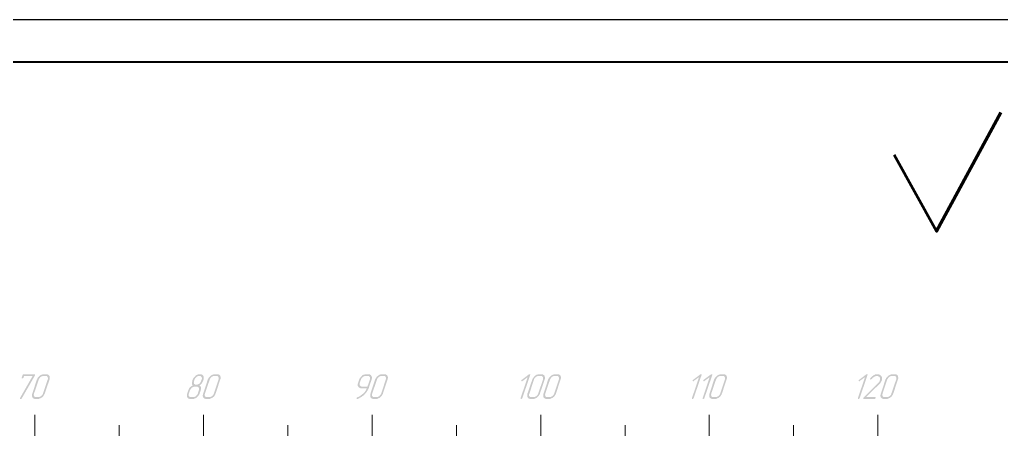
# Model space of a CAD drawing. Extents: x 346 to 4955, y 45 to 639.
# Drawn here: x 1756.4 to 1872.4, y 590 to 638.8 of the extents above; entities that cross this region are included whole.
import ezdxf

# ---------------------------------------------------------------- set-up
doc = ezdxf.new("R2010")
doc.units = 0
doc.header["$MEASUREMENT"] = 0
for name, color, linetype in [('KONTUR', 7, 'CONTINUOUS'), ('PDF _Геометрия', 7, 'CONTINUOUS'), ('PDF _Сплошная заливка', 7, 'CONTINUOUS')]:
    doc.layers.add(name, color=color, linetype=linetype)
doc.layers.add('Основная', color=7, linetype='CONTINUOUS', lineweight=40)

msp = doc.modelspace()

# ---------------------------------------------------------------- hatches: boundary and pattern name
at = {"layer": 'PDF _Сплошная заливка', "transparency": 33554559}
for points in [[(1758.19, 596.964), (1758.216, 596.939), (1758.216, 596.939), (1758.216, 596.913), (1758.216, 596.888), (1758.216, 596.863), (1758.216, 596.837), (1756.647, 594.103), (1756.647, 594.103), (1756.647, 594.103), (1756.621, 594.078), (1756.571, 594.053), (1756.545, 594.027), (1756.52, 594.027), (1756.495, 594.027), (1756.469, 594.053), (1756.444, 594.053), (1756.444, 594.078), (1756.444, 594.103), (1756.444, 594.129), (1756.444, 594.154), (1756.444, 594.154), (1757.937, 596.761), (1756.925, 596.761), (1756.849, 596.559), (1756.849, 596.559), (1756.849, 596.534), (1756.824, 596.508), (1756.798, 596.483), (1756.773, 596.458), (1756.748, 596.458), (1756.697, 596.458), (1756.697, 596.458), (1756.647, 596.458), (1756.647, 596.483), (1756.621, 596.508), (1756.621, 596.534), (1756.647, 596.559), (1756.748, 596.863), (1756.748, 596.888), (1756.748, 596.888), (1756.773, 596.913), (1756.798, 596.939), (1756.824, 596.964), (1756.849, 596.964), (1756.874, 596.964), (1758.165, 596.964)], [(1816.702, 596.964), (1816.727, 596.939), (1816.727, 596.939), (1816.727, 596.913), (1816.727, 596.863), (1815.791, 594.129), (1815.791, 594.129), (1815.791, 594.129), (1815.766, 594.078), (1815.74, 594.078), (1815.715, 594.053), (1815.69, 594.027), (1815.665, 594.027), (1815.639, 594.027), (1815.614, 594.053), (1815.589, 594.053), (1815.589, 594.078), (1815.589, 594.103), (1815.589, 594.129), (1816.424, 596.609), (1815.842, 596.179), (1815.816, 596.154), (1815.816, 596.154), (1815.791, 596.128), (1815.74, 596.128), (1815.74, 596.128), (1815.715, 596.128), (1815.715, 596.154), (1815.69, 596.154), (1815.69, 596.179), (1815.665, 596.179), (1815.665, 596.204), (1815.69, 596.23), (1815.69, 596.255), (1815.69, 596.255), (1815.715, 596.28), (1815.74, 596.306), (1816.576, 596.939), (1816.576, 596.939), (1816.601, 596.964), (1816.626, 596.964), (1816.652, 596.964), (1816.677, 596.964)], [(1836.948, 596.964), (1836.974, 596.939), (1836.974, 596.939), (1836.974, 596.913), (1836.974, 596.863), (1836.037, 594.129), (1836.037, 594.129), (1836.037, 594.129), (1836.012, 594.078), (1835.987, 594.078), (1835.961, 594.053), (1835.936, 594.027), (1835.911, 594.027), (1835.885, 594.027), (1835.86, 594.053), (1835.835, 594.053), (1835.835, 594.078), (1835.835, 594.103), (1835.835, 594.129), (1836.67, 596.609), (1836.063, 596.179), (1836.063, 596.154), (1836.037, 596.154), (1836.012, 596.128), (1835.987, 596.128), (1835.987, 596.128), (1835.961, 596.128), (1835.961, 596.154), (1835.936, 596.154), (1835.936, 596.179), (1835.911, 596.179), (1835.911, 596.204), (1835.936, 596.23), (1835.936, 596.255), (1835.936, 596.255), (1835.961, 596.28), (1835.987, 596.306), (1836.822, 596.939), (1836.822, 596.939), (1836.847, 596.964), (1836.872, 596.964), (1836.898, 596.964), (1836.923, 596.964)], [(1838.214, 596.964), (1838.239, 596.939), (1838.239, 596.939), (1838.239, 596.913), (1838.239, 596.863), (1837.303, 594.129), (1837.303, 594.129), (1837.303, 594.129), (1837.277, 594.078), (1837.252, 594.078), (1837.227, 594.053), (1837.201, 594.027), (1837.151, 594.027), (1837.151, 594.027), (1837.126, 594.053), (1837.1, 594.053), (1837.1, 594.078), (1837.1, 594.103), (1837.1, 594.129), (1837.935, 596.609), (1837.328, 596.179), (1837.328, 596.154), (1837.303, 596.154), (1837.277, 596.128), (1837.252, 596.128), (1837.252, 596.128), (1837.227, 596.128), (1837.201, 596.154), (1837.176, 596.154), (1837.176, 596.179), (1837.176, 596.179), (1837.176, 596.204), (1837.176, 596.23), (1837.176, 596.255), (1837.201, 596.255), (1837.201, 596.28), (1837.227, 596.306), (1838.087, 596.939), (1838.087, 596.939), (1838.113, 596.964), (1838.138, 596.964), (1838.163, 596.964), (1838.188, 596.964)], [(1856.562, 596.964), (1856.587, 596.939), (1856.587, 596.939), (1856.587, 596.913), (1856.587, 596.863), (1855.651, 594.129), (1855.651, 594.129), (1855.651, 594.129), (1855.626, 594.078), (1855.6, 594.078), (1855.575, 594.053), (1855.55, 594.027), (1855.524, 594.027), (1855.499, 594.027), (1855.474, 594.053), (1855.448, 594.053), (1855.448, 594.078), (1855.448, 594.103), (1855.448, 594.129), (1856.284, 596.609), (1855.676, 596.179), (1855.676, 596.154), (1855.651, 596.154), (1855.626, 596.128), (1855.6, 596.128), (1855.6, 596.128), (1855.575, 596.128), (1855.55, 596.154), (1855.55, 596.154), (1855.524, 596.179), (1855.524, 596.179), (1855.524, 596.204), (1855.524, 596.23), (1855.524, 596.255), (1855.55, 596.255), (1855.575, 596.28), (1855.6, 596.306), (1856.435, 596.939), (1856.435, 596.939), (1856.461, 596.964), (1856.486, 596.964), (1856.511, 596.964), (1856.537, 596.964)], [(1857.777, 596.964), (1857.853, 596.964), (1857.903, 596.939), (1857.979, 596.913), (1858.055, 596.888), (1858.131, 596.837), (1858.207, 596.761), (1858.207, 596.761), (1858.232, 596.736), (1858.258, 596.685), (1858.283, 596.635), (1858.308, 596.559), (1858.308, 596.458), (1858.308, 596.407), (1858.308, 596.356), (1858.308, 596.306), (1858.283, 596.255), (1858.283, 596.23), (1858.258, 596.204), (1858.258, 596.179), (1858.207, 596.128), (1858.182, 596.053), (1858.131, 595.977), (1858.08, 595.901), (1858.005, 595.825), (1856.41, 594.255), (1857.498, 594.255), (1857.524, 594.23), (1857.549, 594.23), (1857.549, 594.204), (1857.549, 594.179), (1857.549, 594.129), (1857.549, 594.129), (1857.549, 594.129), (1857.524, 594.103), (1857.524, 594.078), (1857.498, 594.078), (1857.473, 594.053), (1857.448, 594.027), (1857.397, 594.027), (1856.132, 594.027), (1856.106, 594.027), (1856.106, 594.053), (1856.081, 594.053), (1856.081, 594.078), (1856.081, 594.103), (1856.081, 594.154), (1856.081, 594.154), (1856.081, 594.154), (1856.106, 594.179), (1856.106, 594.204), (1857.853, 595.951), (1857.878, 595.951), (1857.878, 595.977), (1857.903, 596.002), (1857.954, 596.027), (1857.979, 596.078), (1858.005, 596.128), (1858.03, 596.204), (1858.055, 596.255), (1858.055, 596.255), (1858.08, 596.255), (1858.08, 596.28), (1858.08, 596.331), (1858.08, 596.382), (1858.08, 596.432), (1858.08, 596.483), (1858.055, 596.559), (1858.005, 596.609), (1858.005, 596.609), (1858.005, 596.635), (1857.954, 596.66), (1857.929, 596.685), (1857.878, 596.711), (1857.827, 596.736), (1857.751, 596.761), (1857.676, 596.761), (1857.65, 596.761), (1857.625, 596.761), (1857.6, 596.761), (1857.574, 596.736), (1857.473, 596.711), (1857.448, 596.685), (1857.397, 596.685), (1857.346, 596.66), (1857.296, 596.609), (1857.245, 596.559), (1857.195, 596.534), (1857.144, 596.458), (1857.093, 596.407), (1857.093, 596.407), (1857.068, 596.407), (1857.043, 596.382), (1857.018, 596.356), (1856.992, 596.331), (1856.967, 596.331), (1856.967, 596.331), (1856.916, 596.356), (1856.916, 596.356), (1856.891, 596.382), (1856.891, 596.407), (1856.891, 596.432), (1856.891, 596.432), (1856.891, 596.458), (1856.916, 596.483), (1856.916, 596.483), (1856.942, 596.483), (1856.942, 596.508), (1856.967, 596.559), (1857.018, 596.584), (1857.043, 596.635), (1857.093, 596.685), (1857.144, 596.736), (1857.22, 596.761), (1857.271, 596.812), (1857.346, 596.863), (1857.422, 596.888), (1857.473, 596.939), (1857.574, 596.964), (1857.65, 596.964), (1857.726, 596.964)]]:
    msp.add_hatch(color=256, dxfattribs=at).paths.add_polyline_path(points)
h = msp.add_hatch(color=256, dxfattribs=at)
h.paths.add_polyline_path([(1759.43, 596.761), (1759.203, 596.761), (1759.177, 596.761), (1759.127, 596.761), (1759.076, 596.736), (1759.026, 596.711), (1758.95, 596.685), (1758.899, 596.635), (1758.874, 596.635), (1758.874, 596.635), (1758.823, 596.584), (1758.798, 596.559), (1758.772, 596.508), (1758.722, 596.458), (1758.697, 596.407), (1758.671, 596.356), (1758.089, 594.66), (1758.089, 594.66), (1758.089, 594.635), (1758.089, 594.61), (1758.064, 594.559), (1758.064, 594.508), (1758.089, 594.458), (1758.089, 594.407), (1758.114, 594.356), (1758.114, 594.356), (1758.14, 594.356), (1758.14, 594.331), (1758.19, 594.306), (1758.216, 594.28), (1758.266, 594.255), (1758.317, 594.255), (1758.367, 594.255), (1758.621, 594.255), (1758.646, 594.255), (1758.697, 594.255), (1758.747, 594.28), (1758.798, 594.306), (1758.848, 594.331), (1758.924, 594.356), (1758.924, 594.382), (1758.95, 594.382), (1758.975, 594.407), (1759.026, 594.458), (1759.051, 594.508), (1759.076, 594.534), (1759.127, 594.61), (1759.152, 594.66), (1759.709, 596.356), (1759.734, 596.356), (1759.734, 596.382), (1759.734, 596.407), (1759.734, 596.458), (1759.734, 596.483), (1759.734, 596.534), (1759.709, 596.584), (1759.684, 596.635), (1759.684, 596.66), (1759.684, 596.66), (1759.658, 596.685), (1759.633, 596.711), (1759.608, 596.736), (1759.557, 596.736), (1759.506, 596.761)], flags=0)
h.paths.add_polyline_path([(1759.557, 596.964), (1759.608, 596.964), (1759.658, 596.939), (1759.709, 596.939), (1759.785, 596.888), (1759.835, 596.863), (1759.886, 596.787), (1759.886, 596.787), (1759.911, 596.761), (1759.937, 596.711), (1759.937, 596.66), (1759.962, 596.609), (1759.962, 596.534), (1759.962, 596.432), (1759.937, 596.407), (1759.937, 596.356), (1759.354, 594.66), (1759.354, 594.66), (1759.354, 594.66), (1759.354, 594.635), (1759.329, 594.61), (1759.304, 594.559), (1759.279, 594.508), (1759.228, 594.432), (1759.177, 594.356), (1759.101, 594.28), (1759.026, 594.23), (1759.026, 594.23), (1759, 594.204), (1759, 594.204), (1758.975, 594.179), (1758.924, 594.154), (1758.848, 594.129), (1758.772, 594.103), (1758.697, 594.053), (1758.595, 594.053), (1758.519, 594.027), (1758.292, 594.027), (1758.266, 594.027), (1758.216, 594.053), (1758.165, 594.053), (1758.089, 594.078), (1758.039, 594.103), (1757.963, 594.154), (1757.912, 594.23), (1757.912, 594.23), (1757.887, 594.255), (1757.887, 594.28), (1757.861, 594.331), (1757.861, 594.407), (1757.861, 594.483), (1757.861, 594.559), (1757.861, 594.61), (1757.887, 594.66), (1758.443, 596.356), (1758.443, 596.356), (1758.469, 596.356), (1758.469, 596.382), (1758.469, 596.382), (1758.494, 596.432), (1758.519, 596.508), (1758.57, 596.559), (1758.621, 596.635), (1758.697, 596.711), (1758.798, 596.787), (1758.798, 596.787), (1758.798, 596.787), (1758.823, 596.812), (1758.823, 596.812), (1758.874, 596.837), (1758.95, 596.888), (1759.026, 596.913), (1759.101, 596.939), (1759.203, 596.964), (1759.304, 596.964), (1759.532, 596.964)], flags=0)
h = msp.add_hatch(color=256, dxfattribs=at)
h.paths.add_polyline_path([(1777.627, 596.761), (1777.602, 596.761), (1777.576, 596.761), (1777.526, 596.761), (1777.475, 596.736), (1777.424, 596.711), (1777.348, 596.685), (1777.298, 596.635), (1777.298, 596.635), (1777.272, 596.635), (1777.247, 596.584), (1777.197, 596.559), (1777.171, 596.508), (1777.121, 596.458), (1777.095, 596.407), (1777.07, 596.356), (1776.994, 596.128), (1776.994, 596.128), (1776.994, 596.103), (1776.994, 596.078), (1776.994, 596.027), (1776.969, 595.977), (1776.994, 595.926), (1776.994, 595.875), (1777.019, 595.825), (1777.019, 595.825), (1777.045, 595.825), (1777.045, 595.799), (1777.095, 595.774), (1777.121, 595.749), (1777.171, 595.723), (1777.222, 595.723), (1777.272, 595.723), (1777.298, 595.723), (1777.348, 595.723), (1777.374, 595.723), (1777.424, 595.749), (1777.5, 595.774), (1777.551, 595.799), (1777.602, 595.825), (1777.627, 595.85), (1777.652, 595.85), (1777.677, 595.875), (1777.703, 595.926), (1777.728, 595.951), (1777.779, 596.002), (1777.804, 596.078), (1777.829, 596.128), (1777.905, 596.356), (1777.905, 596.356), (1777.931, 596.382), (1777.931, 596.407), (1777.931, 596.458), (1777.931, 596.508), (1777.931, 596.559), (1777.905, 596.609), (1777.88, 596.635), (1777.88, 596.66), (1777.88, 596.66), (1777.855, 596.685), (1777.829, 596.711), (1777.779, 596.736), (1777.753, 596.736), (1777.703, 596.761)], flags=0)
h.paths.add_polyline_path([(1777.298, 595.496), (1777.07, 595.496), (1777.045, 595.496), (1776.994, 595.496), (1776.943, 595.47), (1776.893, 595.445), (1776.817, 595.42), (1776.766, 595.369), (1776.766, 595.369), (1776.741, 595.369), (1776.716, 595.318), (1776.665, 595.293), (1776.64, 595.242), (1776.589, 595.192), (1776.564, 595.141), (1776.539, 595.091), (1776.387, 594.66), (1776.387, 594.66), (1776.387, 594.635), (1776.387, 594.61), (1776.387, 594.559), (1776.387, 594.508), (1776.387, 594.458), (1776.387, 594.407), (1776.412, 594.356), (1776.412, 594.356), (1776.437, 594.356), (1776.463, 594.331), (1776.488, 594.306), (1776.513, 594.28), (1776.564, 594.255), (1776.615, 594.255), (1776.665, 594.255), (1776.918, 594.255), (1776.943, 594.255), (1776.994, 594.255), (1777.045, 594.28), (1777.095, 594.306), (1777.171, 594.331), (1777.222, 594.356), (1777.222, 594.382), (1777.247, 594.382), (1777.272, 594.407), (1777.298, 594.458), (1777.348, 594.508), (1777.374, 594.534), (1777.424, 594.61), (1777.45, 594.66), (1777.576, 595.091), (1777.602, 595.091), (1777.602, 595.116), (1777.602, 595.141), (1777.602, 595.192), (1777.602, 595.217), (1777.602, 595.268), (1777.576, 595.318), (1777.551, 595.369), (1777.551, 595.394), (1777.551, 595.394), (1777.526, 595.42), (1777.5, 595.445), (1777.475, 595.47), (1777.424, 595.47), (1777.374, 595.496)], flags=0)
h.paths.add_polyline_path([(1777.753, 596.964), (1777.804, 596.964), (1777.855, 596.939), (1777.905, 596.939), (1777.981, 596.888), (1778.032, 596.863), (1778.082, 596.787), (1778.082, 596.787), (1778.108, 596.761), (1778.133, 596.711), (1778.133, 596.66), (1778.158, 596.609), (1778.158, 596.534), (1778.158, 596.432), (1778.133, 596.407), (1778.133, 596.356), (1778.057, 596.128), (1778.057, 596.128), (1778.032, 596.128), (1778.032, 596.103), (1778.032, 596.078), (1778.006, 596.027), (1777.956, 595.951), (1777.905, 595.875), (1777.829, 595.799), (1777.753, 595.723), (1777.652, 595.647), (1777.652, 595.647), (1777.677, 595.622), (1777.703, 595.597), (1777.728, 595.572), (1777.753, 595.546), (1777.779, 595.496), (1777.804, 595.47), (1777.829, 595.42), (1777.829, 595.394), (1777.829, 595.394), (1777.829, 595.344), (1777.829, 595.318), (1777.829, 595.268), (1777.829, 595.217), (1777.804, 595.141), (1777.804, 595.091), (1777.652, 594.66), (1777.652, 594.66), (1777.652, 594.66), (1777.652, 594.635), (1777.627, 594.61), (1777.627, 594.559), (1777.576, 594.508), (1777.526, 594.432), (1777.475, 594.356), (1777.399, 594.28), (1777.323, 594.23), (1777.323, 594.23), (1777.298, 594.204), (1777.298, 594.204), (1777.272, 594.179), (1777.222, 594.154), (1777.171, 594.129), (1777.095, 594.103), (1776.994, 594.053), (1776.918, 594.053), (1776.817, 594.027), (1776.589, 594.027), (1776.564, 594.027), (1776.513, 594.053), (1776.463, 594.053), (1776.387, 594.078), (1776.336, 594.103), (1776.285, 594.154), (1776.21, 594.23), (1776.21, 594.23), (1776.21, 594.255), (1776.184, 594.28), (1776.159, 594.331), (1776.159, 594.407), (1776.159, 594.483), (1776.159, 594.559), (1776.159, 594.61), (1776.184, 594.66), (1776.336, 595.091), (1776.336, 595.091), (1776.336, 595.116), (1776.361, 595.141), (1776.387, 595.192), (1776.412, 595.242), (1776.437, 595.293), (1776.488, 595.344), (1776.513, 595.42), (1776.539, 595.42), (1776.539, 595.445), (1776.589, 595.47), (1776.615, 595.496), (1776.665, 595.521), (1776.716, 595.572), (1776.792, 595.597), (1776.842, 595.647), (1776.842, 595.647), (1776.842, 595.673), (1776.817, 595.698), (1776.792, 595.723), (1776.766, 595.774), (1776.766, 595.825), (1776.766, 595.901), (1776.766, 595.951), (1776.766, 595.977), (1776.766, 595.977), (1776.766, 596.002), (1776.766, 596.053), (1776.792, 596.103), (1776.792, 596.179), (1776.817, 596.255), (1776.868, 596.356), (1776.868, 596.356), (1776.868, 596.356), (1776.868, 596.382), (1776.893, 596.382), (1776.893, 596.432), (1776.943, 596.508), (1776.994, 596.559), (1777.045, 596.635), (1777.121, 596.711), (1777.197, 596.787), (1777.197, 596.787), (1777.197, 596.812), (1777.222, 596.812), (1777.247, 596.812), (1777.298, 596.863), (1777.348, 596.888), (1777.424, 596.913), (1777.526, 596.939), (1777.602, 596.964), (1777.703, 596.964), (1777.728, 596.964)], flags=0)
h = msp.add_hatch(color=256, dxfattribs=at)
h.paths.add_polyline_path([(1779.626, 596.761), (1779.398, 596.761), (1779.348, 596.761), (1779.322, 596.761), (1779.246, 596.736), (1779.196, 596.711), (1779.145, 596.685), (1779.069, 596.635), (1779.069, 596.635), (1779.044, 596.635), (1779.019, 596.584), (1778.993, 596.559), (1778.943, 596.508), (1778.918, 596.458), (1778.892, 596.407), (1778.867, 596.356), (1778.285, 594.66), (1778.285, 594.66), (1778.285, 594.635), (1778.259, 594.61), (1778.259, 594.559), (1778.259, 594.508), (1778.259, 594.458), (1778.285, 594.407), (1778.31, 594.356), (1778.31, 594.356), (1778.31, 594.356), (1778.335, 594.331), (1778.361, 594.306), (1778.411, 594.28), (1778.462, 594.255), (1778.487, 594.255), (1778.563, 594.255), (1778.791, 594.255), (1778.842, 594.255), (1778.892, 594.255), (1778.943, 594.28), (1778.993, 594.306), (1779.044, 594.331), (1779.12, 594.356), (1779.12, 594.382), (1779.145, 594.382), (1779.171, 594.407), (1779.196, 594.458), (1779.246, 594.508), (1779.272, 594.534), (1779.322, 594.61), (1779.348, 594.66), (1779.905, 596.356), (1779.905, 596.356), (1779.905, 596.382), (1779.93, 596.407), (1779.93, 596.458), (1779.93, 596.483), (1779.93, 596.534), (1779.905, 596.584), (1779.879, 596.635), (1779.879, 596.66), (1779.879, 596.66), (1779.854, 596.685), (1779.829, 596.711), (1779.778, 596.736), (1779.753, 596.736), (1779.677, 596.761)], flags=0)
h.paths.add_polyline_path([(1779.753, 596.964), (1779.778, 596.964), (1779.854, 596.939), (1779.905, 596.939), (1779.98, 596.888), (1780.031, 596.863), (1780.082, 596.787), (1780.082, 596.787), (1780.107, 596.761), (1780.107, 596.711), (1780.132, 596.66), (1780.158, 596.609), (1780.158, 596.534), (1780.132, 596.432), (1780.132, 596.407), (1780.107, 596.356), (1779.55, 594.66), (1779.55, 594.66), (1779.55, 594.66), (1779.525, 594.635), (1779.525, 594.61), (1779.5, 594.559), (1779.474, 594.508), (1779.424, 594.432), (1779.373, 594.356), (1779.297, 594.28), (1779.196, 594.23), (1779.196, 594.23), (1779.196, 594.204), (1779.196, 594.204), (1779.171, 594.179), (1779.12, 594.154), (1779.044, 594.129), (1778.968, 594.103), (1778.892, 594.053), (1778.791, 594.053), (1778.69, 594.027), (1778.487, 594.027), (1778.462, 594.027), (1778.411, 594.053), (1778.335, 594.053), (1778.285, 594.078), (1778.209, 594.103), (1778.158, 594.154), (1778.108, 594.23), (1778.108, 594.23), (1778.082, 594.255), (1778.082, 594.28), (1778.057, 594.331), (1778.032, 594.407), (1778.032, 594.483), (1778.057, 594.559), (1778.057, 594.61), (1778.082, 594.66), (1778.639, 596.356), (1778.639, 596.356), (1778.639, 596.356), (1778.664, 596.382), (1778.664, 596.382), (1778.69, 596.432), (1778.715, 596.508), (1778.766, 596.559), (1778.816, 596.635), (1778.892, 596.711), (1778.968, 596.787), (1778.993, 596.787), (1778.993, 596.787), (1778.993, 596.812), (1779.019, 596.812), (1779.069, 596.837), (1779.145, 596.888), (1779.221, 596.913), (1779.297, 596.939), (1779.398, 596.964), (1779.5, 596.964), (1779.727, 596.964)], flags=0)
h = msp.add_hatch(color=256, dxfattribs=at)
h.paths.add_polyline_path([(1797.519, 596.761), (1797.266, 596.761), (1797.24, 596.761), (1797.19, 596.761), (1797.139, 596.736), (1797.089, 596.711), (1797.013, 596.685), (1796.962, 596.635), (1796.962, 596.635), (1796.937, 596.635), (1796.911, 596.584), (1796.861, 596.559), (1796.835, 596.508), (1796.785, 596.458), (1796.76, 596.407), (1796.734, 596.356), (1796.582, 595.926), (1796.582, 595.926), (1796.582, 595.901), (1796.582, 595.875), (1796.582, 595.825), (1796.582, 595.774), (1796.582, 595.723), (1796.582, 595.673), (1796.608, 595.622), (1796.608, 595.622), (1796.633, 595.597), (1796.658, 595.597), (1796.684, 595.572), (1796.709, 595.546), (1796.76, 595.521), (1796.81, 595.496), (1796.861, 595.496), (1797.493, 595.496), (1797.797, 596.356), (1797.797, 596.356), (1797.797, 596.382), (1797.797, 596.407), (1797.797, 596.458), (1797.797, 596.483), (1797.797, 596.534), (1797.797, 596.584), (1797.772, 596.635), (1797.747, 596.66), (1797.747, 596.66), (1797.721, 596.685), (1797.696, 596.711), (1797.671, 596.736), (1797.62, 596.736), (1797.569, 596.761)], flags=0)
h.paths.add_polyline_path([(1797.62, 596.964), (1797.671, 596.964), (1797.721, 596.939), (1797.797, 596.939), (1797.848, 596.888), (1797.898, 596.863), (1797.949, 596.787), (1797.974, 596.787), (1797.974, 596.761), (1798, 596.711), (1798, 596.66), (1798.025, 596.609), (1798.025, 596.534), (1798.025, 596.432), (1798, 596.407), (1798, 596.356), (1797.671, 595.42), (1797.671, 595.394), (1797.671, 595.394), (1797.671, 595.369), (1797.645, 595.318), (1797.645, 595.293), (1797.62, 595.242), (1797.595, 595.192), (1797.544, 595.141), (1797.493, 595.015), (1797.392, 594.863), (1797.291, 594.736), (1797.215, 594.66), (1797.164, 594.584), (1797.139, 594.584), (1797.139, 594.559), (1797.114, 594.534), (1797.089, 594.508), (1797.063, 594.483), (1797.013, 594.458), (1796.962, 594.407), (1796.911, 594.382), (1796.835, 594.331), (1796.785, 594.28), (1796.633, 594.204), (1796.481, 594.103), (1796.405, 594.078), (1796.304, 594.027), (1796.279, 594.027), (1796.253, 594.027), (1796.253, 594.027), (1796.203, 594.053), (1796.203, 594.053), (1796.203, 594.078), (1796.203, 594.103), (1796.203, 594.129), (1796.203, 594.154), (1796.203, 594.154), (1796.203, 594.179), (1796.253, 594.204), (1796.279, 594.23), (1796.304, 594.23), (1796.304, 594.23), (1796.304, 594.23), (1796.329, 594.255), (1796.329, 594.255), (1796.355, 594.255), (1796.38, 594.28), (1796.431, 594.28), (1796.456, 594.306), (1796.456, 594.306), (1796.481, 594.306), (1796.481, 594.306), (1796.506, 594.331), (1796.557, 594.356), (1796.582, 594.356), (1796.658, 594.407), (1796.734, 594.483), (1796.835, 594.534), (1796.937, 594.635), (1797.038, 594.711), (1797.038, 594.711), (1797.038, 594.736), (1797.063, 594.736), (1797.089, 594.761), (1797.139, 594.812), (1797.19, 594.888), (1797.24, 594.964), (1797.316, 595.065), (1797.367, 595.192), (1797.418, 595.293), (1796.785, 595.293), (1796.76, 595.293), (1796.709, 595.293), (1796.658, 595.318), (1796.582, 595.344), (1796.532, 595.369), (1796.456, 595.42), (1796.405, 595.47), (1796.405, 595.496), (1796.405, 595.521), (1796.38, 595.546), (1796.355, 595.597), (1796.355, 595.673), (1796.355, 595.749), (1796.355, 595.825), (1796.38, 595.926), (1796.532, 596.356), (1796.532, 596.356), (1796.532, 596.356), (1796.532, 596.382), (1796.532, 596.382), (1796.557, 596.432), (1796.608, 596.508), (1796.658, 596.559), (1796.709, 596.635), (1796.785, 596.711), (1796.861, 596.787), (1796.861, 596.787), (1796.861, 596.812), (1796.886, 596.812), (1796.911, 596.812), (1796.962, 596.863), (1797.013, 596.888), (1797.089, 596.913), (1797.19, 596.939), (1797.266, 596.964), (1797.367, 596.964), (1797.595, 596.964)], flags=0)
h = msp.add_hatch(color=256, dxfattribs=at)
h.paths.add_polyline_path([(1799.392, 596.761), (1799.164, 596.761), (1799.113, 596.761), (1799.088, 596.761), (1799.037, 596.736), (1798.961, 596.711), (1798.911, 596.685), (1798.86, 596.635), (1798.835, 596.635), (1798.835, 596.635), (1798.784, 596.584), (1798.759, 596.559), (1798.734, 596.508), (1798.683, 596.458), (1798.658, 596.407), (1798.632, 596.356), (1798.05, 594.66), (1798.05, 594.66), (1798.05, 594.635), (1798.05, 594.61), (1798.025, 594.559), (1798.025, 594.508), (1798.05, 594.458), (1798.05, 594.407), (1798.076, 594.356), (1798.076, 594.356), (1798.101, 594.356), (1798.101, 594.331), (1798.151, 594.306), (1798.177, 594.28), (1798.227, 594.255), (1798.278, 594.255), (1798.329, 594.255), (1798.582, 594.255), (1798.607, 594.255), (1798.658, 594.255), (1798.708, 594.28), (1798.759, 594.306), (1798.809, 594.331), (1798.885, 594.356), (1798.885, 594.382), (1798.911, 594.382), (1798.936, 594.407), (1798.961, 594.458), (1799.012, 594.508), (1799.037, 594.534), (1799.088, 594.61), (1799.113, 594.66), (1799.67, 596.356), (1799.67, 596.356), (1799.695, 596.382), (1799.695, 596.407), (1799.695, 596.458), (1799.695, 596.483), (1799.695, 596.534), (1799.67, 596.584), (1799.645, 596.635), (1799.645, 596.66), (1799.645, 596.66), (1799.619, 596.685), (1799.594, 596.711), (1799.569, 596.736), (1799.518, 596.736), (1799.467, 596.761)], flags=0)
h.paths.add_polyline_path([(1799.518, 596.964), (1799.569, 596.964), (1799.619, 596.939), (1799.67, 596.939), (1799.746, 596.888), (1799.797, 596.863), (1799.847, 596.787), (1799.847, 596.787), (1799.872, 596.761), (1799.872, 596.711), (1799.898, 596.66), (1799.923, 596.609), (1799.923, 596.534), (1799.898, 596.432), (1799.898, 596.407), (1799.872, 596.356), (1799.316, 594.66), (1799.316, 594.66), (1799.316, 594.66), (1799.316, 594.635), (1799.29, 594.61), (1799.265, 594.559), (1799.24, 594.508), (1799.189, 594.432), (1799.138, 594.356), (1799.063, 594.28), (1798.987, 594.23), (1798.961, 594.23), (1798.961, 594.204), (1798.961, 594.204), (1798.936, 594.179), (1798.885, 594.154), (1798.809, 594.129), (1798.734, 594.103), (1798.658, 594.053), (1798.556, 594.053), (1798.455, 594.027), (1798.253, 594.027), (1798.227, 594.027), (1798.177, 594.053), (1798.126, 594.053), (1798.05, 594.078), (1798, 594.103), (1797.924, 594.154), (1797.873, 594.23), (1797.873, 594.23), (1797.848, 594.255), (1797.848, 594.28), (1797.822, 594.331), (1797.822, 594.407), (1797.822, 594.483), (1797.822, 594.559), (1797.822, 594.61), (1797.848, 594.66), (1798.404, 596.356), (1798.404, 596.356), (1798.404, 596.356), (1798.43, 596.382), (1798.43, 596.382), (1798.455, 596.432), (1798.48, 596.508), (1798.531, 596.559), (1798.582, 596.635), (1798.658, 596.711), (1798.759, 596.787), (1798.759, 596.787), (1798.759, 596.787), (1798.784, 596.812), (1798.784, 596.812), (1798.835, 596.837), (1798.911, 596.888), (1798.987, 596.913), (1799.063, 596.939), (1799.164, 596.964), (1799.265, 596.964), (1799.493, 596.964)], flags=0)
h = msp.add_hatch(color=256, dxfattribs=at)
h.paths.add_polyline_path([(1817.968, 596.761), (1817.714, 596.761), (1817.689, 596.761), (1817.639, 596.761), (1817.588, 596.736), (1817.537, 596.711), (1817.461, 596.685), (1817.411, 596.635), (1817.411, 596.635), (1817.385, 596.635), (1817.36, 596.584), (1817.309, 596.559), (1817.284, 596.508), (1817.234, 596.458), (1817.208, 596.407), (1817.183, 596.356), (1816.626, 594.66), (1816.626, 594.66), (1816.601, 594.635), (1816.601, 594.61), (1816.601, 594.559), (1816.601, 594.508), (1816.601, 594.458), (1816.601, 594.407), (1816.626, 594.356), (1816.626, 594.356), (1816.652, 594.356), (1816.677, 594.331), (1816.702, 594.306), (1816.727, 594.28), (1816.778, 594.255), (1816.829, 594.255), (1816.879, 594.255), (1817.132, 594.255), (1817.158, 594.255), (1817.208, 594.255), (1817.259, 594.28), (1817.309, 594.306), (1817.385, 594.331), (1817.436, 594.356), (1817.436, 594.382), (1817.461, 594.382), (1817.487, 594.407), (1817.537, 594.458), (1817.563, 594.508), (1817.613, 594.534), (1817.639, 594.61), (1817.664, 594.66), (1818.246, 596.356), (1818.246, 596.356), (1818.246, 596.382), (1818.246, 596.407), (1818.246, 596.458), (1818.246, 596.483), (1818.246, 596.534), (1818.246, 596.584), (1818.221, 596.635), (1818.195, 596.66), (1818.195, 596.66), (1818.17, 596.685), (1818.145, 596.711), (1818.119, 596.736), (1818.069, 596.736), (1818.018, 596.761)], flags=0)
h.paths.add_polyline_path([(1818.069, 596.964), (1818.119, 596.964), (1818.17, 596.939), (1818.246, 596.939), (1818.296, 596.888), (1818.347, 596.863), (1818.398, 596.787), (1818.423, 596.787), (1818.423, 596.761), (1818.448, 596.711), (1818.448, 596.66), (1818.474, 596.609), (1818.474, 596.534), (1818.474, 596.432), (1818.448, 596.407), (1818.448, 596.356), (1817.866, 594.66), (1817.866, 594.66), (1817.866, 594.66), (1817.866, 594.635), (1817.841, 594.61), (1817.841, 594.559), (1817.79, 594.508), (1817.765, 594.432), (1817.689, 594.356), (1817.613, 594.28), (1817.537, 594.23), (1817.537, 594.23), (1817.537, 594.204), (1817.512, 594.204), (1817.487, 594.179), (1817.436, 594.154), (1817.385, 594.129), (1817.309, 594.103), (1817.208, 594.053), (1817.132, 594.053), (1817.031, 594.027), (1816.803, 594.027), (1816.778, 594.027), (1816.727, 594.053), (1816.677, 594.053), (1816.601, 594.078), (1816.55, 594.103), (1816.5, 594.154), (1816.424, 594.23), (1816.424, 594.23), (1816.424, 594.255), (1816.398, 594.28), (1816.373, 594.331), (1816.373, 594.407), (1816.373, 594.483), (1816.373, 594.559), (1816.373, 594.61), (1816.398, 594.66), (1816.981, 596.356), (1816.981, 596.356), (1816.981, 596.356), (1816.981, 596.382), (1816.981, 596.382), (1817.006, 596.432), (1817.056, 596.508), (1817.107, 596.559), (1817.158, 596.635), (1817.234, 596.711), (1817.309, 596.787), (1817.309, 596.787), (1817.309, 596.787), (1817.335, 596.812), (1817.36, 596.812), (1817.411, 596.837), (1817.461, 596.888), (1817.537, 596.913), (1817.639, 596.939), (1817.714, 596.964), (1817.816, 596.964), (1818.043, 596.964)], flags=0)
h = msp.add_hatch(color=256, dxfattribs=at)
h.paths.add_polyline_path([(1819.84, 596.761), (1819.612, 596.761), (1819.562, 596.761), (1819.537, 596.761), (1819.486, 596.736), (1819.41, 596.711), (1819.359, 596.685), (1819.283, 596.635), (1819.283, 596.635), (1819.283, 596.635), (1819.233, 596.584), (1819.208, 596.559), (1819.182, 596.508), (1819.132, 596.458), (1819.106, 596.407), (1819.081, 596.356), (1818.499, 594.66), (1818.499, 594.66), (1818.499, 594.635), (1818.499, 594.61), (1818.474, 594.559), (1818.474, 594.508), (1818.499, 594.458), (1818.499, 594.407), (1818.524, 594.356), (1818.524, 594.356), (1818.55, 594.356), (1818.55, 594.331), (1818.575, 594.306), (1818.626, 594.28), (1818.676, 594.255), (1818.727, 594.255), (1818.777, 594.255), (1819.03, 594.255), (1819.056, 594.255), (1819.106, 594.255), (1819.157, 594.28), (1819.208, 594.306), (1819.258, 594.331), (1819.334, 594.356), (1819.334, 594.382), (1819.359, 594.382), (1819.385, 594.407), (1819.41, 594.458), (1819.461, 594.508), (1819.486, 594.534), (1819.537, 594.61), (1819.562, 594.66), (1820.119, 596.356), (1820.119, 596.356), (1820.144, 596.382), (1820.144, 596.407), (1820.144, 596.458), (1820.144, 596.483), (1820.144, 596.534), (1820.119, 596.584), (1820.093, 596.635), (1820.093, 596.66), (1820.093, 596.66), (1820.068, 596.685), (1820.043, 596.711), (1820.017, 596.736), (1819.967, 596.736), (1819.916, 596.761)], flags=0)
h.paths.add_polyline_path([(1819.967, 596.964), (1820.017, 596.964), (1820.068, 596.939), (1820.119, 596.939), (1820.195, 596.888), (1820.245, 596.863), (1820.296, 596.787), (1820.296, 596.787), (1820.321, 596.761), (1820.321, 596.711), (1820.346, 596.66), (1820.372, 596.609), (1820.372, 596.534), (1820.346, 596.432), (1820.346, 596.407), (1820.321, 596.356), (1819.764, 594.66), (1819.764, 594.66), (1819.764, 594.66), (1819.764, 594.635), (1819.739, 594.61), (1819.714, 594.559), (1819.688, 594.508), (1819.638, 594.432), (1819.587, 594.356), (1819.511, 594.28), (1819.435, 594.23), (1819.41, 594.23), (1819.41, 594.204), (1819.41, 594.204), (1819.385, 594.179), (1819.334, 594.154), (1819.258, 594.129), (1819.182, 594.103), (1819.106, 594.053), (1819.005, 594.053), (1818.904, 594.027), (1818.701, 594.027), (1818.676, 594.027), (1818.626, 594.053), (1818.55, 594.053), (1818.499, 594.078), (1818.448, 594.103), (1818.372, 594.154), (1818.322, 594.23), (1818.322, 594.23), (1818.296, 594.255), (1818.296, 594.28), (1818.271, 594.331), (1818.271, 594.407), (1818.271, 594.483), (1818.271, 594.559), (1818.271, 594.61), (1818.296, 594.66), (1818.853, 596.356), (1818.853, 596.356), (1818.853, 596.356), (1818.879, 596.382), (1818.879, 596.382), (1818.904, 596.432), (1818.929, 596.508), (1818.98, 596.559), (1819.03, 596.635), (1819.106, 596.711), (1819.208, 596.787), (1819.208, 596.787), (1819.208, 596.787), (1819.233, 596.812), (1819.233, 596.812), (1819.283, 596.837), (1819.359, 596.888), (1819.435, 596.913), (1819.511, 596.939), (1819.612, 596.964), (1819.714, 596.964), (1819.942, 596.964)], flags=0)
h = msp.add_hatch(color=256, dxfattribs=at)
h.paths.add_polyline_path([(1839.454, 596.761), (1839.226, 596.761), (1839.175, 596.761), (1839.15, 596.761), (1839.1, 596.736), (1839.024, 596.711), (1838.973, 596.685), (1838.897, 596.635), (1838.897, 596.635), (1838.872, 596.635), (1838.847, 596.584), (1838.821, 596.559), (1838.796, 596.508), (1838.745, 596.458), (1838.72, 596.407), (1838.695, 596.356), (1838.113, 594.66), (1838.113, 594.66), (1838.113, 594.635), (1838.113, 594.61), (1838.087, 594.559), (1838.087, 594.508), (1838.113, 594.458), (1838.113, 594.407), (1838.138, 594.356), (1838.138, 594.356), (1838.138, 594.356), (1838.163, 594.331), (1838.188, 594.306), (1838.239, 594.28), (1838.29, 594.255), (1838.34, 594.255), (1838.391, 594.255), (1838.619, 594.255), (1838.669, 594.255), (1838.72, 594.255), (1838.771, 594.28), (1838.821, 594.306), (1838.872, 594.331), (1838.948, 594.356), (1838.948, 594.382), (1838.973, 594.382), (1838.998, 594.407), (1839.024, 594.458), (1839.074, 594.508), (1839.1, 594.534), (1839.15, 594.61), (1839.175, 594.66), (1839.732, 596.356), (1839.732, 596.356), (1839.758, 596.382), (1839.758, 596.407), (1839.758, 596.458), (1839.758, 596.483), (1839.758, 596.534), (1839.732, 596.584), (1839.707, 596.635), (1839.707, 596.66), (1839.707, 596.66), (1839.682, 596.685), (1839.656, 596.711), (1839.606, 596.736), (1839.58, 596.736), (1839.53, 596.761)], flags=0)
h.paths.add_polyline_path([(1839.58, 596.964), (1839.606, 596.964), (1839.682, 596.939), (1839.732, 596.939), (1839.808, 596.888), (1839.859, 596.863), (1839.909, 596.787), (1839.909, 596.787), (1839.935, 596.761), (1839.935, 596.711), (1839.96, 596.66), (1839.985, 596.609), (1839.985, 596.534), (1839.96, 596.432), (1839.96, 596.407), (1839.935, 596.356), (1839.378, 594.66), (1839.378, 594.66), (1839.378, 594.66), (1839.353, 594.635), (1839.353, 594.61), (1839.327, 594.559), (1839.302, 594.508), (1839.251, 594.432), (1839.201, 594.356), (1839.125, 594.28), (1839.049, 594.23), (1839.024, 594.23), (1839.024, 594.204), (1839.024, 594.204), (1838.998, 594.179), (1838.948, 594.154), (1838.872, 594.129), (1838.796, 594.103), (1838.72, 594.053), (1838.619, 594.053), (1838.517, 594.027), (1838.315, 594.027), (1838.29, 594.027), (1838.239, 594.053), (1838.163, 594.053), (1838.113, 594.078), (1838.062, 594.103), (1837.986, 594.154), (1837.935, 594.23), (1837.935, 594.23), (1837.91, 594.255), (1837.91, 594.28), (1837.885, 594.331), (1837.885, 594.407), (1837.885, 594.483), (1837.885, 594.559), (1837.885, 594.61), (1837.91, 594.66), (1838.467, 596.356), (1838.467, 596.356), (1838.467, 596.356), (1838.492, 596.382), (1838.492, 596.382), (1838.517, 596.432), (1838.543, 596.508), (1838.593, 596.559), (1838.644, 596.635), (1838.72, 596.711), (1838.821, 596.787), (1838.821, 596.787), (1838.821, 596.787), (1838.847, 596.812), (1838.847, 596.812), (1838.897, 596.837), (1838.973, 596.888), (1839.049, 596.913), (1839.125, 596.939), (1839.226, 596.964), (1839.327, 596.964), (1839.555, 596.964)], flags=0)
h = msp.add_hatch(color=256, dxfattribs=at)
h.paths.add_polyline_path([(1859.7, 596.761), (1859.472, 596.761), (1859.422, 596.761), (1859.396, 596.761), (1859.321, 596.736), (1859.27, 596.711), (1859.219, 596.685), (1859.143, 596.635), (1859.143, 596.635), (1859.118, 596.635), (1859.093, 596.584), (1859.067, 596.559), (1859.017, 596.508), (1858.992, 596.458), (1858.941, 596.407), (1858.916, 596.356), (1858.359, 594.66), (1858.359, 594.66), (1858.359, 594.635), (1858.333, 594.61), (1858.333, 594.559), (1858.333, 594.508), (1858.333, 594.458), (1858.359, 594.407), (1858.384, 594.356), (1858.384, 594.356), (1858.384, 594.356), (1858.409, 594.331), (1858.435, 594.306), (1858.485, 594.28), (1858.511, 594.255), (1858.561, 594.255), (1858.637, 594.255), (1858.865, 594.255), (1858.916, 594.255), (1858.941, 594.255), (1858.992, 594.28), (1859.067, 594.306), (1859.118, 594.331), (1859.169, 594.356), (1859.194, 594.382), (1859.219, 594.382), (1859.245, 594.407), (1859.27, 594.458), (1859.321, 594.508), (1859.346, 594.534), (1859.396, 594.61), (1859.396, 594.66), (1859.979, 596.356), (1859.979, 596.356), (1859.979, 596.382), (1860.004, 596.407), (1860.004, 596.458), (1860.004, 596.483), (1860.004, 596.534), (1859.979, 596.584), (1859.953, 596.635), (1859.953, 596.66), (1859.928, 596.66), (1859.928, 596.685), (1859.903, 596.711), (1859.852, 596.736), (1859.827, 596.736), (1859.751, 596.761)], flags=0)
h.paths.add_polyline_path([(1859.827, 596.964), (1859.852, 596.964), (1859.928, 596.939), (1859.979, 596.939), (1860.054, 596.888), (1860.105, 596.863), (1860.156, 596.787), (1860.156, 596.787), (1860.181, 596.761), (1860.181, 596.711), (1860.206, 596.66), (1860.206, 596.609), (1860.232, 596.534), (1860.206, 596.432), (1860.206, 596.407), (1860.181, 596.356), (1859.624, 594.66), (1859.624, 594.66), (1859.624, 594.66), (1859.599, 594.635), (1859.599, 594.61), (1859.574, 594.559), (1859.548, 594.508), (1859.498, 594.432), (1859.447, 594.356), (1859.371, 594.28), (1859.27, 594.23), (1859.27, 594.23), (1859.27, 594.204), (1859.245, 594.204), (1859.245, 594.179), (1859.194, 594.154), (1859.118, 594.129), (1859.042, 594.103), (1858.966, 594.053), (1858.865, 594.053), (1858.764, 594.027), (1858.561, 594.027), (1858.511, 594.027), (1858.46, 594.053), (1858.409, 594.053), (1858.359, 594.078), (1858.283, 594.103), (1858.232, 594.154), (1858.182, 594.23), (1858.182, 594.23), (1858.156, 594.255), (1858.156, 594.28), (1858.131, 594.331), (1858.106, 594.407), (1858.106, 594.483), (1858.131, 594.559), (1858.131, 594.61), (1858.156, 594.66), (1858.713, 596.356), (1858.713, 596.356), (1858.713, 596.356), (1858.713, 596.382), (1858.738, 596.382), (1858.764, 596.432), (1858.789, 596.508), (1858.84, 596.559), (1858.89, 596.635), (1858.966, 596.711), (1859.042, 596.787), (1859.067, 596.787), (1859.067, 596.787), (1859.067, 596.812), (1859.093, 596.812), (1859.143, 596.837), (1859.219, 596.888), (1859.295, 596.913), (1859.371, 596.939), (1859.472, 596.964), (1859.574, 596.964), (1859.801, 596.964)], flags=0)

# ---------------------------------------------------------------- linework, layer by layer
at = {"layer": 'KONTUR'}
msp.add_line((1093.346, 638.812), (1934.346, 638.812), dxfattribs=at)
at = {"layer": 'PDF _Геометрия', "lineweight": 60}
msp.add_lwpolyline([(1859.75, 622.846), (1864.751, 613.846), (1872.353, 627.846)], dxfattribs=at)
at = {"layer": 'PDF _Геометрия', "lineweight": 18}
for points in [[(1758.183, 592.173), (1758.183, 589.702), (1758.183, 590.937)], [(1778.11, 592.173), (1778.11, 589.702), (1778.11, 590.937)], [(1798.038, 592.173), (1798.038, 589.702), (1798.038, 590.937)], [(1817.965, 592.173), (1817.965, 589.702), (1817.965, 590.937)], [(1837.892, 592.173), (1837.892, 589.702), (1837.892, 590.937)], [(1857.82, 592.173), (1857.82, 589.702), (1857.82, 590.937)], [(1768.146, 589.702), (1768.146, 590.937)], [(1788.074, 589.702), (1788.074, 590.937)], [(1808.001, 589.702), (1808.001, 590.937)], [(1827.929, 589.702), (1827.929, 590.937)], [(1847.856, 589.702), (1847.856, 590.937)]]:
    msp.add_lwpolyline(points, dxfattribs=at)
at = {"layer": 'Основная'}
msp.add_line((1929.346, 633.812), (1113.346, 633.812), dxfattribs=at)

doc.saveas('drawing.dxf')
